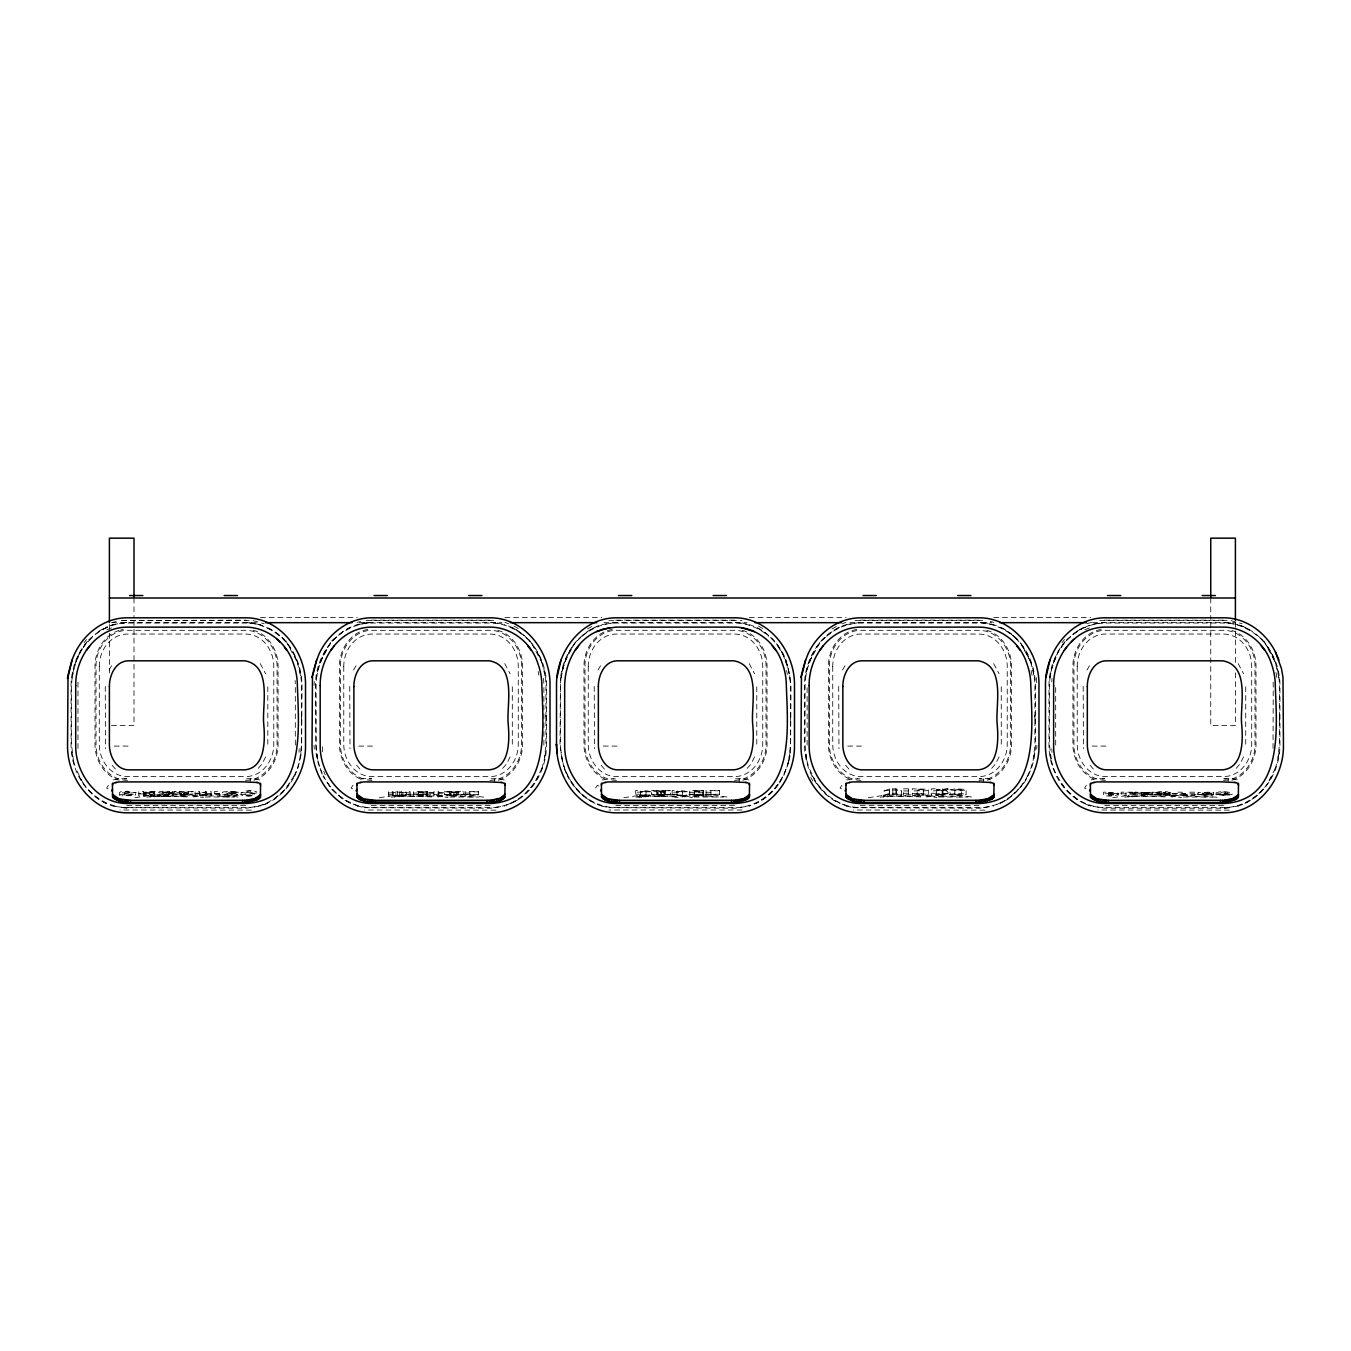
<?xml version="1.0" encoding="UTF-8"?>
<svg xmlns="http://www.w3.org/2000/svg" width="1351" height="1351" viewBox="0 0 1351 1351"><rect width="100%" height="100%" fill="white"/><g stroke="black" fill="none" stroke-linecap="round" stroke-linejoin="round"><path stroke-width="0.75" stroke-dasharray="5 3.75" d="M105.26 686.426L105.513 748.707M267.819 744.215L267.819 686.426M295.312 745.009L295.312 685.632A62.754 62.754 0 0 0 295.092 680.532M349.74 686.426L349.993 748.707M512.299 744.215L512.299 686.426M543.879 745.127L543.879 685.514M594.22 686.426L594.474 748.707M756.78 744.215L756.78 686.426M807.121 745.161L807.121 685.514M838.701 686.426L838.954 748.707M1001.26 744.215L1001.26 686.426M1055.688 745.043L1055.688 685.632M1083.181 686.426L1083.434 748.707M1245.74 744.215L1245.74 686.426M301.037 752.541L299.601 760.883L301.459 745.212L301.459 685.43C301.374 661.804 288.675 637.689 266.941 627.252M545.517 752.541L544.081 760.883L545.939 745.212L545.939 685.43C545.838 661.821 533.155 637.672 511.421 627.252M789.997 752.541C787.667 773.599 775.356 794.067 755.918 803.389M1034.478 752.541L1033.042 760.883L1034.9 745.212L1034.9 685.43C1034.798 661.821 1022.133 637.672 1000.399 627.252M1278.958 752.541L1277.522 760.883L1279.38 745.212L1279.38 685.43C1279.194 666.786 1271.561 648.075 1257.528 635.595M72.042 677.999L75.825 661.889L82.124 649.155C75.234 659.913 71.839 672.697 71.62 685.43L71.62 745.262L73.478 760.883L72.042 752.591M77.97 682.221L77.97 748.454M298.993 752.304L299.196 748.724M314.057 685.345L314.293 681.512M350.601 627.252C328.901 637.723 316.185 661.787 316.1 685.43L316.1 745.262L317.958 760.883L316.522 752.591M560.429 678.033L560.006 745.195L563.603 766.642M595.082 627.252C573.398 637.74 560.648 661.787 560.581 685.43L560.581 745.212C560.665 768.854 573.364 792.953 595.082 803.389M790.571 752.608L790.994 685.447L787.397 664M839.579 627.252C817.879 637.74 805.128 661.787 805.061 685.43L805.061 745.262L806.919 760.883L805.483 752.727M1036.707 749.146L1036.943 745.296M1084.059 627.252C1062.359 637.74 1049.609 661.787 1049.541 685.43L1049.541 745.262L1051.399 760.883L1049.963 752.727M1051.804 681.934L1052.007 678.337M1273.03 748.42L1273.233 685.632A62.754 62.754 0 0 0 1272.845 678.844M316.522 677.999L317.958 669.792M561.003 677.999L564.786 661.889L572.959 646.268M805.483 677.999L806.919 669.792M1049.963 677.999L1051.399 669.792M788.562 760.883L790.419 745.212L790.419 685.43C790.318 661.821 777.652 637.672 755.918 627.252M113.264 779.932L118.753 778.581L127.197 778.784M368.891 778.902L371.677 778.784L363.233 778.581L357.745 779.932M602.225 779.932L613.422 778.581M846.705 779.932L857.902 778.581M1091.186 779.932L1096.674 778.581L1105.118 778.784M560.783 675.99C563.739 653.124 579.427 631.305 602.022 624.567M789.153 760.748L790.217 754.652M297.254 768.803L299.635 760.613M541.734 768.803L544.115 760.613M788.596 760.613C783.225 785.387 761.542 807.442 735.265 807.611L615.735 807.611C586.503 807.408 563.705 780.574 561.003 752.727M788.579 762.707L783.597 776.065L779.527 783.006M1030.695 768.803L1033.076 760.613M1275.175 768.803L1277.556 760.613M317.924 670.028L323.548 654.391L328.479 646.268M562.404 670.028C566.035 658.258 570.629 645.119 580.626 637.452M806.885 670.028L812.508 654.391M1051.365 670.028L1056.989 654.391M954.785 789.879L961.372 789.508L961.372 794.675L958.129 795.097L954.904 794.675L954.785 789.879L961.49 789.879M954.785 794.304L961.49 794.304M124.444 792.429C128.446 788.173 135.218 796.111 127.771 795.688C119.091 794 127.534 792.716 131.115 792.429M124.444 794.928L131.115 794.928M251.708 795.519C237.641 798.137 252.181 784.407 252.181 795.283M245.629 794.928L252.299 794.928M252.299 792.429L245.629 792.429M162.204 792.48L172.928 792.851L172.928 795.351L164.011 795.655L162.204 794.979L162.34 792.142L168.554 792.007L168.554 794.709L165.346 794.709M162.204 794.979L168.554 794.506M923.442 789.896L923.442 794.32L922.209 794.945L917.194 795.047L917.194 789.136L923.29 789.541L917.194 790.622M75.757 662.277C82.546 640.205 103.52 623.503 126.774 623.031L246.304 623.031C260.777 622.997 273.881 630.427 284.453 639.766M320.238 662.277L330.607 642.671M809.215 662.277L820.631 640.864L825.106 637.452M1053.696 662.277C1060.467 640.205 1081.459 623.503 1104.696 623.031L1224.226 623.031C1238.698 622.997 1251.803 630.427 1262.374 639.766M265.64 756.898L262.128 763.872L257.602 769.04M294.011 776.301L297.304 768.415M294.636 776.065L297.862 768.601L301.611 752.608L302.033 685.447C301.83 664.219 291.782 642.468 273.51 630.951M510.121 756.898L506.608 763.872L502.082 769.04M541.785 768.415L534.422 783.242L524.087 795.047M754.601 756.898L751.088 763.872L746.579 769.04M999.081 756.898L995.569 763.872L991.06 769.04M1027.452 776.301L1030.762 768.415M1243.562 756.898L1240.049 763.872L1235.54 769.04M1275.243 768.415L1267.863 783.242M1220.949 792.953C1224.53 789.761 1231.605 795.418 1224.31 795.165C1216.998 794.185 1224.074 793.155 1227.654 792.953M1220.949 794.591L1227.654 794.591M230.852 793.51L238.3 792.767L233.436 792.767C235.158 796.735 229.113 796.313 227.525 794.912C225.229 790.284 235.783 790.149 233.639 794.692C252.181 794.523 201.434 792.311 233.014 791.399C249.395 792.936 222.223 802.055 222.662 792.429M227.525 794.912L233.639 794.692M949.905 789.879L955.664 788.798L966.117 789.44L966.117 794.76L958.129 795.418L950.158 794.76L949.905 789.879L958.129 790.977L966.37 789.879M949.905 794.304L958.129 793.223L966.37 794.304M172.928 795.351C159.232 800.501 148.914 788.883 169.635 791.602M157.358 794.962L169.635 794.101L169.635 791.416L173.198 791.416L173.198 795.013L165.346 795.013L165.346 792.21L168.554 792.21M294.113 775.812L285.112 789.541L273.51 799.691M293.623 777.804C286.615 791.129 274.422 801.582 260.017 806.074M538.593 775.812C529.676 793.763 511.235 807.459 490.785 807.611L371.255 807.611C353.59 807.442 337.159 797.174 327.466 782.685M1027.554 775.812C1021.829 787.667 1012.254 797.614 1000.399 803.389M1024.007 783.006C1031.353 771.826 1035.322 758.57 1035.474 745.195L1035.474 685.447C1035.254 670.147 1030.205 654.745 1020.377 642.907M1272.034 775.812C1266.056 787.515 1256.869 797.715 1244.879 803.389M119.834 795.367L119.58 792.429L120.948 791.669L135.961 792.429L135.303 795.553L121.995 795.823M119.58 794.928L127.771 793.881L135.961 794.928M222.662 794.928L230.852 793.881M251.404 795.975C230.312 796.989 245.713 787.093 256.893 792.007M240.765 794.928L248.956 793.881M109.026 670.062L112.825 663.611M135.961 792.429L127.771 793.51L119.58 792.429M353.506 670.062L357.323 663.611M597.986 670.062L601.803 663.611M842.467 670.062L846.283 663.611M1086.947 670.062L1090.764 663.611M1217.116 797.191C1195.382 796.414 1201.596 790.335 1213.772 792.767L1212.455 795.199L1197.847 794.591L1197.847 792.953L1199.215 792.378L1213.772 792.767M1202.728 794.557L1213.772 794.405L1197.847 792.953M108.418 785.286L106.611 788.038L109.921 789.913M352.898 785.286L351.091 788.038L354.401 789.913M595.571 788.038L597.378 785.286L600.047 786.789M841.859 785.286L840.052 788.038L843.362 789.913M1086.339 785.286L1084.532 788.038L1087.842 789.913M928.323 789.913L928.323 794.337L925.807 795.215L912.313 795.367L912.313 788.815L927.394 789.237L928.019 790.335L925.807 790.774L912.313 790.943M172.928 792.851L163.319 793.493L157.358 792.463M87.342 641.337C76.872 653.496 71.215 669.437 71.046 685.447L71.046 745.195C70.995 771.387 87.207 798.373 113.062 806.074M290.093 782.685C280.4 797.174 263.969 807.442 246.304 807.611L126.774 807.611C111.812 807.442 97.576 800.045 87.781 788.933M778.328 784.593C771.218 794.692 760.816 802.46 748.978 806.074M1065.263 641.337C1054.793 653.496 1049.136 669.437 1048.967 685.447L1048.967 745.195C1048.916 771.421 1065.128 798.306 1090.983 806.074M1023.534 782.685C1013.841 797.174 997.41 807.442 979.745 807.611L860.215 807.611C839.765 807.459 821.324 793.763 812.407 775.812M1021.592 786.164L1007.491 799.539L993.458 806.074M84.015 642.738L86.532 639.496M1061.954 642.738L1064.453 639.496M83.998 646.268L83.137 647.433L93.472 635.595M816.578 647.433L817.439 646.268M1061.059 647.433L1061.92 646.268M1197.847 794.591L1213.586 793.206L1202.728 792.936M1216.069 792.953C1222.351 789.389 1244.339 794.489 1224.31 795.384C1203.775 793.476 1223.905 793.932 1232.534 792.953M1216.069 794.591L1232.534 794.591M233.436 792.767L227.525 792.412M88.727 639.952L99.552 630.951L113.062 624.601L105.699 627.354M332.447 641.151L337.953 635.629M1066.648 639.952L1077.49 630.951M1263.219 788.933C1253.424 800.045 1239.188 807.442 1224.226 807.611L1104.696 807.611C1087.031 807.442 1070.6 797.174 1060.907 782.685M1213.586 794.844L1184.861 794.743M1154.767 792.665C1169.797 791.416 1170.574 794.81 1154.767 794.287C1155.595 790.352 1170.608 790.419 1170.675 794.388C1156.101 796.55 1157.587 791.872 1170.878 792.615M1154.767 794.219L1170.101 793.341L1170.101 794.979L1155.088 794.928L1155.46 793.138L1165.795 792.564M331.671 640.864C342.698 631.187 356.124 622.946 371.255 623.031L490.785 623.031C503.146 623.183 515.069 628.249 524.357 636.27M582.163 636.27C591.451 628.249 603.373 623.183 615.735 623.031L735.265 623.031C747.627 623.183 759.549 628.249 768.837 636.27M826.643 636.27C835.931 628.249 847.854 623.183 860.215 623.031L979.745 623.031C994.876 622.946 1008.302 631.187 1019.33 640.864M1170.101 793.307L1159.985 793.358M1170.101 794.928L1159.985 794.979M640.577 791.45L646.014 791.72L640.577 791.99M646.014 791.72L646.014 795.503L640.577 795.773L640.577 790.453L635.696 790.453L635.696 796.043C648.598 801.447 659.288 788.511 640.577 791.179M677.037 791.45L682.475 791.72L677.037 791.99M682.475 791.72L682.475 795.503L677.037 795.773L677.037 790.453L672.156 790.453L672.156 796.043C685.075 801.447 695.748 788.511 677.037 791.179M936.412 790.014L942.12 790.335L936.412 790.622M942.12 790.335L942.12 794.76L936.412 795.047L936.412 788.815L931.531 788.815L931.531 795.367C934.402 798.897 958.467 793.476 942.964 789.862L942.964 794.304L947 794.827M143.679 792.564L149.353 792.868L143.679 793.155M149.353 792.868L149.134 795.503L143.679 795.655L143.679 791.416L138.832 791.416L138.832 795.959L154.2 795.435L150.197 794.928L150.197 792.429C156.344 789.592 156.311 795.891 150.197 794.912M650.895 791.72L635.696 792.26M687.355 791.72L672.156 792.26M947 790.386L931.531 790.943M99.028 631.103L106.121 627.252M587.499 628.975L592.616 626.07M511.421 803.389C533.459 793.172 546.446 768.989 546.513 745.195L546.513 685.447C546.564 659.254 530.352 632.268 504.497 624.567M518.514 799.539L504.497 806.074M831.98 628.975L838.785 625.108M1076.967 631.103L1090.983 624.567L1104.662 622.456L1090.679 624.618M150.197 792.429L154.2 792.936L138.832 793.459M1108.428 792.801C1127.798 791.922 1114.507 798.12 1103.547 795.367L1103.547 792.176L1108.428 792.176L1108.428 795.131C1115.099 796.6 1115.099 791.72 1108.428 793.493M1118.746 793.273L1103.547 793.797M884.111 790.943C890.461 789.71 895.156 789.676 901.505 790.943L901.505 795.367C895.156 794.101 890.461 794.135 884.111 795.367L884.111 790.943L889.667 788.815L895.949 788.815L901.505 790.943M1155.088 794.928L1165.795 794.202M181.659 792.193L183.989 793.105L186.387 792.193L186.387 794.675L184.057 795.604L181.659 794.675L181.659 792.193L186.387 792.193M187.232 791.838L193.396 791.416L193.396 793.915L187.029 795.959L181.034 795.959L174.651 793.915L174.651 791.416L179.717 791.416L187.232 791.838L187.232 794.337L174.651 793.915M187.232 794.337L193.396 793.915M106.83 629.735L111.846 627.793M119.124 630.41C104.044 635.088 94.857 651.013 95.009 666.296L95.009 744.35C94.857 759.634 104.044 775.558 119.124 780.219M253.954 780.219C269.035 775.558 278.222 759.634 278.07 744.35L278.07 666.296C278.289 650.118 267.734 632.977 251.168 629.786M267.38 803.305L260.321 806.023L246.338 808.202L120.087 807.695M842.382 623.757L845.979 622.355M846.503 624.567C820.648 632.268 804.436 659.254 804.487 685.447L804.487 745.195C804.554 768.989 817.541 793.172 839.579 803.389M498.435 780.219C513.515 775.558 522.702 759.634 522.55 744.35L522.55 666.296C522.769 650.118 512.215 632.977 495.648 629.786M1086.863 623.757L1094.175 621.511M1084.752 629.735L1089.784 627.793M742.915 780.219C757.995 775.558 767.182 759.634 767.03 744.35L767.03 666.296C767.267 650.118 756.695 632.977 740.128 629.786M987.395 780.219C1002.476 775.558 1011.663 759.634 1011.511 744.35L1011.511 666.296C1011.747 650.118 1001.175 632.977 984.609 629.786M1231.876 780.219C1246.956 775.558 1256.143 759.634 1255.991 744.35L1255.991 666.296C1256.143 651.013 1246.956 635.088 1231.876 630.41M1237.938 806.074C1263.793 798.373 1280.005 771.387 1279.954 745.195L1279.954 685.447C1280.056 659.187 1263.759 632.437 1237.938 624.601L1245.301 627.354M884.111 795.367L889.667 793.257L895.949 793.257L901.505 795.367M658.663 791.129L663.409 791.129L663.409 794.912L661.061 795.722L658.663 794.912L658.663 791.129L663.409 791.129M664.253 790.842L670.468 790.453L670.468 794.236L664.05 796.043L658.021 796.043L651.604 794.236L651.604 790.453L664.253 790.842L664.253 794.624L651.604 794.236M664.253 794.624L670.468 794.236M174.651 791.416L181.034 793.459L187.029 793.459L193.396 791.416M1146.965 792.767L1142.203 792.767L1142.203 794.388L1144.55 795.097L1146.965 794.388L1146.965 792.767L1142.203 792.767M1147.81 792.497L1154.007 792.176L1154.007 793.797L1141.561 795.367L1135.161 793.797L1135.161 792.176L1147.81 792.497L1147.81 794.135L1135.161 793.797M1147.81 794.135L1154.007 793.797M388.615 793.054L399.322 792.058L410.113 793.054M393.09 795.756L393.09 791.635L388.615 791.635L388.615 796.043L399.322 795.03L410.113 796.043L410.113 791.635L405.638 791.635C411.43 797.394 388.716 796.718 393.158 792.767L397.464 791.635L405.638 792.767M651.604 790.453L658.021 792.26L664.05 792.26L670.468 790.453M453.902 792.817L453.97 795.79L456.3 795.148L456.3 792.176L451.555 792.176L451.42 796.06M473.88 796.989L450.913 796.043L444.496 794.624L444.496 791.635L463.359 791.635L463.359 794.624L456.942 796.043L456.942 793.054L463.359 791.635M463.359 794.624L457.145 794.912L457.145 791.939M1135.161 792.176L1141.561 793.729L1154.007 792.176M211.077 795.959L211.077 791.416L199.543 792.851M195.101 793.459L206.619 792.058L206.619 795.959L219.554 795.959L219.554 791.416L214.691 791.416L214.691 795.959M205.538 791.416L205.538 793.915L199.543 795.351L199.543 791.416L195.101 791.416L195.101 795.959L206.619 794.557M112.538 622.355L116.254 621.511M112.758 624.618L126.741 622.456M120.526 630.106L123.313 629.465M357.019 622.355L360.734 621.511M357.238 624.618L371.272 622.456C338.915 622.76 314.969 654.627 315.526 685.447L315.948 752.608L317.367 760.748L322.112 774.207M367.793 629.465C350.551 632.082 339.202 649.611 339.489 666.296L339.489 744.35C339.337 759.634 348.524 775.558 363.605 780.219M601.719 624.618L615.752 622.456M612.273 629.465C595.031 632.082 583.683 649.611 583.97 666.296L583.97 744.35C583.818 759.634 593.005 775.558 608.085 780.219M846.199 624.618L860.232 622.456M856.754 629.465C839.528 632.082 828.163 649.611 828.45 666.296L828.45 744.35C828.298 759.634 837.485 775.558 852.565 780.219M1101.234 629.465C1084.009 632.082 1072.643 649.611 1072.93 666.296L1072.93 744.35C1072.778 759.634 1081.965 775.558 1097.046 780.219M364.567 807.695L490.818 808.202L504.801 806.023M609.048 807.695L735.299 808.202L749.281 806.023M853.528 807.695L979.779 808.202L993.762 806.023M1238.242 806.023L1224.259 808.202L1104.662 808.202L1090.679 806.023L1083.62 803.305M256.487 793.054L248.956 793.51M942.964 794.287L947.946 793.273L947.946 788.815L936.412 789.71M947.946 793.257L936.412 794.152M155.145 791.416L143.679 792.277M155.145 793.915L143.679 794.776M134.88 797.698L150.991 795.266A15.84 1.317 0 0 0 152.714 796.398L158.185 797.107M146.955 797.191L150.991 796.583L150.991 795.266M379.361 797.698L395.471 795.266A15.84 1.317 0 0 0 397.194 796.398L402.666 797.107M391.435 797.191L395.471 796.583L395.471 795.266M623.841 797.698L639.952 795.266A15.84 1.317 0 0 0 641.674 796.398L647.146 797.107M635.916 797.191L639.952 796.583L639.952 795.266M868.321 797.698L884.432 795.266A15.84 1.317 0 0 0 886.155 796.398L891.626 797.107M880.396 797.191L884.432 796.583L884.432 795.266M1112.802 797.698L1128.912 795.266A15.84 1.317 0 0 0 1130.635 796.398L1136.107 797.107M1124.876 797.191L1128.912 796.583L1128.912 795.266M206.939 795.418L191.808 797.107L191.808 795.79L211.077 793.915M451.42 795.418L436.289 797.107L436.289 795.79L451.42 794.101M694.634 791.247L702.773 791.247L702.773 795.317L680.769 797.107L680.769 795.79L694.296 794.101L695.9 794.101L695.9 796.06M938.776 794.101L938.776 795.418L925.249 797.107L925.249 795.79L938.776 794.101L940.38 794.101L940.38 796.06L962.841 796.989M1183.256 794.101L1183.256 795.418L1169.73 797.107L1169.73 795.79L1183.256 794.101L1184.861 794.101L1184.861 796.06L1207.321 796.989M124.41 778.902L126.437 778.784M613.371 778.902L615.397 778.784M857.851 778.902L859.878 778.784M1102.332 778.902L1104.358 778.784M947.946 788.832L942.964 789.862M121.658 620.497L251.404 620.497M121.658 620.548L246.355 620.16M126.791 622.456L120.087 622.946M366.138 620.548L495.901 620.497M608.946 620.666L742.054 620.633M855.099 620.548L984.862 620.497M1099.596 620.548L1229.342 620.497M245.494 780.338C264.053 780.388 277.546 761.863 277.056 744.3L277.056 666.33C277.546 648.784 264.053 630.258 245.494 630.309L127.585 630.309C109.026 630.258 95.533 648.784 96.022 666.33L96.022 744.3C95.533 761.863 109.026 780.388 127.585 780.338M489.974 780.338C508.533 780.388 522.026 761.863 521.537 744.3L521.537 666.33C522.026 648.784 508.533 630.258 489.974 630.309L372.065 630.309C353.506 630.258 340.013 648.784 340.503 666.33L340.503 744.3C340.013 761.863 353.506 780.388 372.065 780.338M251.404 810.144L119.986 810.009M734.454 780.338C753.014 780.388 766.507 761.863 766.017 744.3L766.017 666.33C766.507 648.784 753.014 630.258 734.454 630.309L616.546 630.309C597.986 630.258 584.493 648.784 584.983 666.33L584.983 744.3C584.493 761.863 597.986 780.388 616.546 780.338M495.901 810.144L364.466 810.009M978.935 780.338C997.494 780.388 1010.987 761.863 1010.497 744.3L1010.497 666.33C1010.987 648.784 997.494 630.258 978.935 630.309L861.026 630.309C842.467 630.258 828.974 648.784 829.463 666.33L829.463 744.3C828.974 761.863 842.467 780.388 861.026 780.338M742.054 810.009L608.946 810.009M1223.736 778.784L1232.18 778.615L1237.668 779.966M1223.415 780.338C1241.974 780.388 1255.467 761.863 1254.978 744.3L1254.978 666.33C1255.467 648.784 1241.974 630.258 1223.415 630.309L1105.506 630.309C1086.947 630.258 1073.454 648.784 1073.944 666.33L1073.944 744.3C1073.454 761.863 1086.947 780.388 1105.506 780.338M984.862 810.144L853.427 810.009M1224.209 808.202L1230.913 807.695M1229.342 810.144L1097.907 810.009M246.574 778.784L254.258 778.615L259.747 779.966M491.055 778.784L498.739 778.615L504.227 779.966M735.535 778.784L743.219 778.615L748.707 779.966M982.109 778.902L979.255 778.784L987.699 778.615L993.188 779.966M260.422 617.508L357.356 617.508M504.852 617.508L601.786 617.508M749.281 617.508L846.216 617.508M993.711 617.508L1090.645 617.508M371.204 620.16L490.835 620.16M615.684 620.16L735.316 620.16M860.165 620.16L979.796 620.16M1104.645 620.16L1224.276 620.16M111.441 622.659L259.189 622.659M359.467 622.659L501.829 622.659M603.897 622.659L747.171 622.659M849.965 622.659L991.6 622.659M1092.587 622.659L1235.405 622.659M111.441 725.504L134.002 725.504L134.002 616.056M114.278 746.09L130.456 746.09M358.758 746.09L374.936 746.09M603.238 746.09L619.417 746.09M847.719 746.09L863.897 746.09M1092.199 746.09L1108.377 746.09M703.635 790.757L694.634 790.757L694.634 795.739L703.297 795.739M719.593 790.757L710.947 790.757L710.947 796.043L689.753 796.043L689.753 790.453L703.635 790.453L703.635 794.54L694.634 794.54M903.549 790.943L908.429 790.943M694.634 791.534L702.773 791.534M427.473 791.872L418.489 791.872L418.489 795.807M478.592 791.872L469.928 791.872L469.928 796.043L465.048 796.043L465.048 791.635L478.592 791.635L478.592 794.861L469.928 794.861M694.634 791.956L703.297 791.956L703.297 796.043M233.639 792.193L238.502 792.193M418.489 792.26L426.629 792.26L426.629 795.469M451.555 792.176L456.3 792.176M689.753 792.26L703.297 792.26M706.066 792.26L710.947 792.26M165.346 792.513L173.198 792.513M418.489 792.497L426.629 792.497M1134.671 792.429L1126.025 792.429L1126.025 795.367L1121.144 795.367L1121.144 792.176L1134.671 792.176L1134.671 794.067L1126.025 794.067M418.489 792.817L427.136 792.817L427.136 796.043M433.924 792.817L428.622 792.817L428.622 796.043L444.091 795.807M438.805 792.817L444.091 792.817L444.091 796.043M183.989 793.105L184.057 795.604M413.609 793.054L427.136 793.054M428.622 793.054L444.091 793.054M444.496 791.635L456.942 793.054M465.048 793.054L469.928 793.054M903.549 793.257L908.429 793.257M912.313 793.257L928.323 794.337M931.531 793.257L936.412 793.257M1108.428 793.02L1113.866 793.257M206.619 793.459L211.077 793.459M214.691 793.459L219.554 793.459M1177.312 793.476L1172.026 793.476L1172.026 795.367L1187.495 795.367L1187.495 793.476L1182.209 793.476M917.194 793.561L919.355 793.561M1121.144 793.797L1134.671 793.797M1172.026 793.729L1187.495 793.729M1189.843 793.797L1194.723 793.729M138.832 793.915L143.679 793.915M169.635 793.915L173.198 793.915M195.101 793.915L199.543 793.915M214.691 793.915L219.554 793.915M635.696 794.236L640.577 794.236M672.156 794.236L677.037 794.236M689.753 794.236L703.635 794.236M706.066 794.236L719.593 794.236M388.615 794.624L393.09 794.624M405.638 794.624L410.113 794.624M413.609 794.624L427.473 794.624M433.924 794.624L438.805 794.624M444.496 794.624L467.851 794.861L483.675 797.191M465.048 794.624L478.592 794.624M710.947 794.54L719.593 794.54L719.593 790.453L706.066 790.453L706.066 796.043M936.412 794.439L942.12 794.76M1108.428 794.658L1118.746 794.895M1142.203 794.388L1146.965 794.388M181.659 794.675L186.387 794.675M206.939 794.743L223.878 794.895L239.195 797.191M418.489 794.861L427.473 794.861L427.473 791.635L413.609 791.635L413.609 796.043L427.136 795.807M658.663 794.912L663.409 794.912M695.9 794.743L712.838 794.895L728.155 797.191M940.38 794.743L957.319 794.895L972.636 797.191M143.679 795.063L149.353 795.367M456.3 795.148L451.555 795.148L453.902 795.79M640.577 794.962L650.895 795.503M677.037 794.962L687.355 795.503M694.634 795.013L702.773 795.013M1172.026 795.097L1177.312 795.097L1177.312 792.176L1182.209 792.176L1182.209 795.097L1187.495 795.097M233.436 795.266L238.3 795.266M418.489 795.469L426.629 795.232M640.577 795.232L646.014 795.503M677.037 795.232L682.475 795.503M205.335 797.006L228.741 797.006A15.84 1.317 0 0 1 234.55 797.09M449.815 797.006L473.222 797.006A15.84 1.317 0 0 1 479.031 797.09M694.296 797.006L717.702 797.006A15.84 1.317 0 0 1 723.511 797.09M938.776 797.006L962.199 797.006A15.84 1.317 0 0 1 967.992 797.09M1183.256 797.006L1206.679 797.006A15.84 1.317 0 0 1 1212.472 797.09M126.842 805.551L246.237 805.551M371.322 805.551L490.717 805.551M615.803 805.551L735.197 805.551M860.283 805.551L979.678 805.551M1104.763 805.551L1224.158 805.551M919.659 794.726L889.059 794.996A17.698 1.469 0 0 0 888.502 796.06L920.723 796.887L919.659 794.726L919.659 796.06L889.059 796.313A17.698 1.469 0 0 0 887.759 797.107M1164.14 794.726L1133.54 794.996A17.698 1.469 0 0 0 1132.982 796.06L1165.204 796.887L1164.14 794.726L1164.14 796.06L1133.54 796.313A17.698 1.469 0 0 0 1132.239 797.107M430.699 794.726L400.099 794.996A17.698 1.469 0 0 0 399.541 796.06L431.763 796.887L430.699 794.726L430.699 796.06L400.099 796.313A17.698 1.469 0 0 0 398.798 797.107M675.179 794.726L644.579 794.996A17.698 1.469 0 0 0 644.022 796.06L676.243 796.887L675.179 794.726L675.179 796.06L644.579 796.313A17.698 1.469 0 0 0 643.279 797.107M186.218 794.726L155.618 794.996A17.698 1.469 0 0 0 155.061 796.06L187.265 796.887L186.218 794.726L186.218 796.06L155.618 796.313A17.698 1.469 0 0 0 154.318 797.107M708.127 796.06L718.36 796.989M219.166 796.06L229.4 796.989M1110.606 794.658L1113.866 794.895M920.521 793.577L923.442 794.32M1224.496 778.784L1226.59 778.902M1230.913 622.946L1224.209 622.456M735.248 622.456L741.952 622.946M490.768 622.456L497.472 622.946M254.731 794.05L240.765 792.429M1224.259 622.456L1238.242 624.618M126.791 808.202L112.758 806.023M1169.73 795.79L1181.416 797.512M925.249 795.79L936.935 797.512M680.769 795.79L692.455 797.512M436.289 795.79L447.975 797.512M191.808 795.79L203.494 797.512M1231.014 620.633L1242.059 623.757M990.266 621.511L993.981 622.355M993.762 624.618L979.728 622.456C994.826 622.727 1009.298 630.039 1019.178 641.337M741.8 622.929L749.281 624.618M497.32 622.929L504.801 624.618M253.093 620.633L264.137 623.757M260.321 624.618L246.338 622.456L260.017 624.601L274.033 631.103M846.199 806.023L853.68 807.712M601.719 806.023L609.2 807.712M357.238 806.023L364.719 807.712M748.978 624.567C766.811 629.87 780.557 644.799 786.822 662.041M505.021 622.355L508.618 623.757M846.503 806.074L832.486 799.539M602.022 806.074C586.858 801.548 574.513 790.031 567.403 776.065M357.542 806.074L343.509 799.539M1244.879 627.252L1251.972 631.103M758.384 626.07L763.501 628.975M513.904 626.07L519.02 628.975M350.601 803.389C338.746 797.614 329.171 787.667 323.446 775.812M106.121 803.389C94.131 797.715 84.944 787.515 78.966 775.812M1077.49 799.691L1065.888 789.541L1056.887 775.812M770.374 637.452C782.077 647.045 787.751 663.814 789.997 677.999M525.894 637.452L530.369 640.864L541.785 662.277M341.972 798.373L331.822 789.305L322.923 776.065M1170.878 794.253L1155.088 793.307M1013.047 635.629L1017.32 639.918M1093.398 769.04L1088.872 763.872M848.918 769.04L844.392 763.872M826.913 795.047L816.578 783.242L809.215 768.415M604.421 769.04L599.912 763.872M359.94 769.04L355.431 763.872M115.46 769.04L110.951 763.872M1267.002 646.268L1267.863 647.433M1022.521 646.268L1030.695 661.838L1034.478 677.999M778.041 646.268L782.972 654.34L788.596 670.028M533.561 646.268L534.422 647.433M289.08 646.268L289.941 647.433M1268.876 649.155L1275.175 661.838L1278.958 677.999M1263.81 640.864L1275.243 662.277M1238.175 663.611L1243.562 673.777M1020.393 642.671L1030.762 662.277M993.677 663.611L999.081 673.777M749.197 663.611L754.601 673.777M504.717 663.611L510.121 673.777M285.888 640.864L297.304 662.277M260.236 663.611L265.64 673.777M810.752 777.467L812.846 781.064M83.137 783.242L75.757 768.415M538.492 654.391L541.734 661.838L545.517 677.999M294.011 654.391L297.254 661.838L301.037 677.999M1053.696 768.415L1056.989 776.301M564.178 768.601L566.593 774.207M323.733 771.286L325.287 774.883M320.238 768.415L323.548 776.301M1051.365 760.613L1053.746 768.803M806.885 760.613L809.266 768.803M317.924 760.613L320.305 768.803M73.444 760.613L75.825 768.803M1051.804 748.758L1052.007 752.355M1036.487 677.695L1036.943 685.345M322.349 746.748L322.636 751.882M314.057 745.33L314.293 749.163M1279.38 715.338L1279.38 723.545M1235.405 622.372L1235.405 662.547M1235.405 672.882L1235.405 725.504L1210.749 725.504L1210.749 616.056M1228.16 778.851L1228.16 782.043M1210.749 598.003L1210.749 615.566M1208.892 792.767L1208.892 794.405M1208.689 793.206L1208.689 794.844M1207.186 793.51L1207.186 795.148M1207.051 792.395L1207.051 794.016M1165.406 793.307L1165.406 794.928M1159.648 792.615L1159.648 794.287M1148.924 792.176L1148.924 793.797M1147.607 793.729L1147.607 795.367M1141.561 793.729L1141.561 795.367M1141.359 792.497L1141.359 794.135M1140.244 792.176L1140.244 793.797M1132.07 795.621L1132.07 796.938M1128.085 795.655L1128.085 796.972M1034.9 715.338L1034.9 723.545M983.68 778.851L983.68 782.043M942.66 788.815L942.66 793.257M896.456 790.943L896.456 795.367M895.949 788.815L895.949 793.257M892.758 789.372L892.859 793.797M889.667 788.815L889.667 793.257M889.33 790.943L889.33 795.367M887.59 795.621L887.59 796.938M883.605 795.655L883.605 796.972M790.419 715.338L790.419 723.545M739.2 778.851L739.2 782.043M694.296 794.101L694.296 795.418M665.367 790.453L665.367 794.236M664.05 792.26L664.05 796.043M661.061 791.956L661.061 795.722M660.994 791.956L660.994 795.722M658.021 792.26L658.021 796.043M657.802 790.842L657.802 794.624M656.687 790.453L656.687 794.236M643.11 795.621L643.11 796.938M639.124 795.655L639.124 796.972M545.939 715.338L545.939 723.545M494.719 778.851L494.719 782.043M458.276 791.635L458.276 794.624M450.913 793.054L450.913 796.043M450.71 791.939L450.71 794.912M449.815 794.101L449.815 795.418M449.596 791.635L449.596 794.624M438.805 795.807L438.805 791.635L433.924 791.635L433.924 795.807M402.885 793.054L402.885 796.043M401.264 791.635L401.264 794.624M399.389 792.058L399.322 795.03M398.629 795.621L398.629 796.938M397.464 791.635L397.464 794.624M395.86 793.054L395.86 796.043M394.644 795.655L394.644 796.972M301.459 715.338L301.459 723.545M250.239 778.851L250.239 782.043M231.933 793.172L231.933 795.671M231.815 791.703L231.815 794.185M206.939 794.101L206.939 796.06M205.335 794.101L205.335 795.418M200.691 793.459L200.691 795.959M188.346 791.416L188.346 793.915M187.029 793.459L187.029 795.959M181.034 793.459L181.034 795.959M180.831 791.838L180.831 794.337M179.717 791.416L179.717 793.915M169.567 791.602L169.567 794.101M168.284 792.851L168.284 795.351M166.781 793.172L166.781 795.655M154.2 792.936L154.149 796.938M150.164 795.655L150.164 796.972M149.893 791.416L149.893 793.915M134.002 598.003L134.002 615.566M109.397 624.466L109.397 673.034M150.181 797.073A15.84 1.317 0 0 1 150.991 796.583M1275.969 672.46A66.571 66.571 0 0 1 1276.915 678.371M1128.102 797.073A15.84 1.317 0 0 1 1128.912 796.583M883.622 797.073A15.84 1.317 0 0 1 884.432 796.583M1031.066 670.501A66.571 66.571 0 0 1 1032.181 676.395M639.141 797.073A15.84 1.317 0 0 1 639.952 796.583M786.586 670.501A66.571 66.571 0 0 1 787.38 674.419M538.12 671.447A62.754 62.754 0 0 1 538.863 675.128M543.474 678.371A66.571 66.571 0 0 1 543.879 685.514M394.661 797.073A15.84 1.317 0 0 1 395.471 796.583M99.298 666.465L99.298 744.181C99.214 756.29 105.564 768.787 116.743 774.14A25.483 25.483 0 0 0 127.686 776.605L245.375 776.605A25.483 25.483 0 0 0 256.335 774.14C267.515 768.787 273.865 756.29 273.78 744.181L273.78 666.465C273.865 654.357 267.515 641.86 256.335 636.507A25.483 25.483 0 0 0 245.375 634.041L127.686 634.041A25.483 25.483 0 0 0 116.743 636.507C105.564 641.843 99.214 654.357 99.298 666.465M343.779 666.465L343.779 744.181C343.694 756.29 350.044 768.787 361.224 774.14A25.483 25.483 0 0 0 372.167 776.605L489.873 776.605A25.483 25.483 0 0 0 500.816 774.14C511.995 768.787 518.345 756.29 518.26 744.181L518.26 666.465C518.345 654.357 511.995 641.86 500.816 636.507A25.483 25.483 0 0 0 489.873 634.041L372.167 634.041A25.483 25.483 0 0 0 361.224 636.507C350.044 641.843 343.694 654.357 343.779 666.465M588.259 666.465L588.259 744.181C588.175 756.29 594.524 768.787 605.704 774.14A25.483 25.483 0 0 0 616.647 776.605L734.353 776.605A25.483 25.483 0 0 0 745.296 774.14C756.476 768.787 762.825 756.29 762.741 744.181L762.741 666.465C762.825 654.357 756.476 641.86 745.296 636.507A25.483 25.483 0 0 0 734.353 634.041L616.647 634.041A25.483 25.483 0 0 0 605.704 636.507C594.524 641.843 588.175 654.357 588.259 666.465M832.74 666.465L832.74 744.181C832.655 756.29 839.005 768.787 850.184 774.14A25.483 25.483 0 0 0 861.127 776.605L978.833 776.605A25.483 25.483 0 0 0 989.776 774.14C1000.956 768.787 1007.306 756.29 1007.221 744.181L1007.221 666.465C1007.306 654.357 1000.956 641.86 989.776 636.507A25.483 25.483 0 0 0 978.833 634.041L861.127 634.041A25.483 25.483 0 0 0 850.184 636.507C839.005 641.843 832.655 654.357 832.74 666.465M1077.22 666.465L1077.22 744.181C1077.135 756.29 1083.485 768.787 1094.665 774.14A25.483 25.483 0 0 0 1105.625 776.605L1223.314 776.605A25.483 25.483 0 0 0 1234.257 774.14C1245.436 768.787 1251.786 756.29 1251.702 744.181L1251.702 666.465C1251.786 654.357 1245.436 641.86 1234.257 636.507A25.483 25.483 0 0 0 1223.314 634.041L1105.625 634.041A25.483 25.483 0 0 0 1094.665 636.507C1083.485 641.843 1077.135 654.357 1077.22 666.465M908.429 788.815L903.549 788.815L903.549 795.367L908.429 795.367L908.429 788.815M1194.723 792.176L1189.843 792.176L1189.843 795.367L1194.723 795.367L1194.723 792.176M1144.618 793.459L1144.55 795.097L1144.618 793.459"/><path stroke-width="1.5" d="M556.511 745.397L556.511 685.312C556.004 652.533 580.998 618.218 615.617 617.812L735.383 617.812C769.986 618.218 794.979 652.516 794.489 685.278L794.489 745.364C795.03 778.092 769.901 812.441 735.383 812.829L615.617 812.829C596.72 812.643 579.207 801.548 568.872 786.079C562.404 776.268 558.436 764.97 556.967 753.334C556.392 743.303 556.122 738.71 556.967 753.25M68.006 677.391L67.55 745.397C67.06 778.125 92.121 812.441 126.656 812.829L246.422 812.829C280.94 812.441 306.069 778.092 305.529 745.364L305.529 685.312C306.12 652.567 280.991 618.201 246.422 617.812L126.656 617.812C101.629 618.015 80.081 637.064 72.076 660.014C64.156 693.975 68.023 672.832 72.059 660.099M312.486 677.391L312.03 745.397C311.541 778.125 336.602 812.441 371.137 812.829L490.903 812.829C525.421 812.441 550.549 778.092 550.009 745.364L550.009 685.312C550.617 652.55 525.505 618.251 490.903 617.812L371.137 617.812C349.233 618.015 329.576 632.775 320.035 651.976C313.719 664.456 307.589 697.859 316.539 660.099M801.447 677.391L800.991 745.397C800.501 778.125 825.562 812.441 860.097 812.829L979.863 812.829C1014.381 812.441 1039.51 778.092 1038.97 745.364L1038.97 685.312C1039.578 652.55 1014.466 618.251 979.863 617.812L860.097 617.812C838.194 618.015 818.537 632.775 808.996 651.976C802.68 664.456 796.55 697.859 805.5 660.099M1275.462 652.06C1265.971 632.808 1246.264 618.015 1224.344 617.812L1104.578 617.812C1069.975 618.218 1044.982 652.499 1045.471 685.278L1045.471 745.397C1044.982 778.125 1070.043 812.441 1104.578 812.829L1224.344 812.829C1258.862 812.441 1283.99 778.092 1283.45 745.364L1282.994 677.391L1281.457 668.576L1275.462 652.026L1278.941 660.082M556.967 677.307L561.02 660.099M1045.927 677.391L1049.98 660.099M112.437 785.049L113.264 783.208L118.753 781.925L242.555 781.824L257.399 782.499L259.747 783.242L260.591 785.134M356.917 785.049L357.745 783.208L363.233 781.925L487.035 781.824L501.88 782.499L504.227 783.242L505.071 785.134M601.398 785.049L602.225 783.208L607.714 781.925L731.516 781.824L746.36 782.499L748.707 783.242L749.552 785.134M845.878 785.049L846.705 783.208L852.194 781.925L975.996 781.824L990.84 782.499L993.188 783.242L994.032 785.134M1090.358 785.049L1091.186 783.208L1096.674 781.925L1220.477 781.824L1235.321 782.499L1237.668 783.242L1238.512 785.134M112.42 783.276L112.64 797.326L118.989 801.059L126.96 802.494L246.118 802.494L258.261 799.285L260.371 797.343L260.591 794.27M260.371 797.343L260.591 783.31M505.071 794.27L500.275 798.154L490.514 800.299L374.936 800.349L363.487 798.829L356.9 794.253M356.9 783.276L357.12 797.326L360.109 799.741L367.252 801.987L487.035 802.528C493.183 802.342 501.272 802.241 505.071 796.702M601.381 796.685C605.18 802.224 613.253 802.342 619.417 802.528L735.079 802.494L747.221 799.285L749.332 797.343L749.552 794.27M749.332 797.343L749.552 783.31M845.861 783.276L846.081 797.326L852.447 801.059L860.401 802.494L979.559 802.494L991.702 799.285L993.812 797.343L994.032 794.27M993.812 797.343L994.032 783.31M1090.341 783.276L1090.578 797.326L1096.928 801.059L1104.882 802.494L1224.04 802.494L1236.182 799.285L1238.293 797.343L1238.512 794.27M1238.293 797.343L1238.512 783.31M115.511 782.499L116.574 782.364M359.991 782.499L361.055 782.364M604.589 782.482L605.535 782.364M849.07 782.482L850.015 782.364M1093.55 782.482L1094.496 782.364M111.576 790.842L112.42 789.406M356.056 790.842L356.9 789.406M600.536 790.842L601.381 789.406M845.017 790.842L845.861 789.406M1089.497 790.842L1090.341 789.406M89.774 645.879L86.396 650.287M334.254 645.879L330.877 650.287M578.735 645.879L575.357 650.287M823.215 645.879L819.837 650.287M1066.598 647.281L1064.318 650.287M112.42 794.253L118.989 798.829L130.456 800.349L246.034 800.299L254.9 798.525L260.371 794.912M601.381 794.253L607.967 798.829L619.417 800.349L734.995 800.299L743.861 798.525L749.332 794.912M845.861 794.253L852.447 798.829L863.897 800.349L979.475 800.299L988.341 798.525L993.812 794.912M1090.341 794.253L1096.928 798.829L1108.377 800.349L1223.955 800.299L1232.821 798.525L1238.293 794.912M1071.343 641.911L1073.893 639.31M596.652 631.576C575.864 640.712 565.073 663.713 564.667 685.582L564.667 745.11C564.161 773.464 585.962 803.254 615.887 803.524L735.113 803.524C795.249 799.927 787.701 727.547 786.333 685.582A64.679 64.679 0 0 0 782.415 663.679C776.133 643.194 756.729 627.539 735.113 627.117L615.887 627.117L603.086 629.093L596.652 631.576L609.74 627.624M256.454 782.398L257.585 782.55M500.934 782.398L502.065 782.55M745.414 782.398L746.546 782.55M989.895 782.398L991.026 782.55M1234.375 782.398L1235.506 782.55M252.097 801.717L252.147 799.454M741.057 801.717L741.108 799.454M985.538 801.717L985.588 799.454M1230.018 801.717L1230.069 799.454M129.544 595.538L142.851 595.538M224.182 595.538L237.489 595.538M374.024 595.538L387.332 595.538M468.662 595.538L481.969 595.538M618.505 595.538L631.812 595.538M713.142 595.538L726.45 595.538M862.985 595.538L876.292 595.538M957.623 595.538L970.93 595.538M1107.465 595.538L1120.79 595.538M1202.103 595.538L1215.41 595.538M109.397 598.003L1235.405 598.003M265.522 622.659L352.037 622.659M510.273 622.659L596.77 622.659M755.023 622.659L841.521 622.659M999.757 622.659L1086.272 622.659M741.26 627.624L754.348 631.626M609.841 801.683L609.841 799.437M365.361 801.683L365.361 799.437M120.881 801.683L120.881 799.437M277.107 639.31L279.657 641.911M1261.226 645.879L1264.604 650.287M1016.746 645.879L1020.123 650.287M772.265 645.879L775.643 650.287M527.785 645.879L531.163 650.287M284.402 647.281L286.682 650.287M1237.668 795.655L1237.668 798.086M1236.655 796.516L1236.655 798.948M1235.405 620.261L1235.405 538.171L1210.749 538.171L1210.749 597.108M1235.321 797.428L1235.321 799.758M1233.716 798.154L1233.716 800.434M1231.943 798.829L1231.943 801.075M1228.16 799.809L1228.16 801.987M1226.303 800.045L1226.303 802.241M1224.496 800.248L1224.496 802.443M1222.773 800.332L1222.773 802.511M1220.477 800.349L1220.477 802.528M1108.377 800.349L1108.377 802.528M1106.097 800.332L1106.097 802.511M1104.358 800.248L1104.358 802.443M1102.568 800.045L1102.568 802.241M1100.693 799.792L1100.693 801.987M1098.802 799.437L1098.802 801.683M1096.928 798.829L1096.928 801.059M1095.137 798.137L1095.137 800.417M1093.55 797.411L1093.55 799.741M1092.199 796.499L1092.199 798.931M1091.186 795.638L1091.186 798.053M1090.578 794.895L1090.578 797.326M993.188 795.655L993.188 798.086M992.174 796.516L992.174 798.948M990.84 797.428L990.84 799.758M989.236 798.154L989.236 800.434M987.463 798.829L987.463 801.075M983.68 799.809L983.68 801.987M981.822 800.045L981.822 802.241M980.015 800.248L980.015 802.443M978.293 800.332L978.293 802.511M975.996 800.349L975.996 802.528M863.897 800.349L863.897 802.528M861.617 800.332L861.617 802.511M859.878 800.248L859.878 802.443M858.088 800.045L858.088 802.241M856.213 799.792L856.213 801.987M854.322 799.437L854.322 801.683M852.447 798.829L852.447 801.059M850.657 798.137L850.657 800.417M849.07 797.411L849.07 799.741M847.719 796.499L847.719 798.931M846.705 795.638L846.705 798.053M846.081 794.895L846.081 797.326M748.707 795.655L748.707 798.086M747.694 796.516L747.694 798.948M746.36 797.428L746.36 799.758M744.756 798.154L744.756 800.434M742.982 798.829L742.982 801.075M739.2 799.809L739.2 801.987M737.342 800.045L737.342 802.241M735.535 800.248L735.535 802.443M733.813 800.332L733.813 802.511M731.516 800.349L731.516 802.528M619.417 800.349L619.417 802.528M617.137 800.332L617.137 802.511M615.397 800.248L615.397 802.443M613.607 800.045L613.607 802.241M611.733 799.792L611.733 801.987M607.967 798.829L607.967 801.059M606.177 798.137L606.177 800.417M604.589 797.411L604.589 799.741M603.238 796.499L603.238 798.931M602.225 795.638L602.225 798.053M601.381 783.276L601.6 797.326M505.071 783.31L504.852 797.343M504.227 795.655L504.227 798.086M503.214 796.516L503.214 798.948M501.88 797.428L501.88 799.758M500.275 798.154L500.275 800.434M498.502 798.829L498.502 801.075M496.628 799.454L496.628 801.7M494.719 799.809L494.719 801.987M492.862 800.045L492.862 802.241M491.055 800.248L491.055 802.443M489.332 800.332L489.332 802.511M487.035 800.349L487.035 802.528M374.936 800.349L374.936 802.528M372.656 800.332L372.656 802.511M370.917 800.248L370.917 802.443M369.127 800.045L369.127 802.241M367.252 799.792L367.252 801.987M363.487 798.829L363.487 801.059M361.696 798.137L361.696 800.417M360.109 797.411L360.109 799.741M358.758 796.499L358.758 798.931M357.745 795.638L357.745 798.053M357.12 794.895L357.12 797.326M259.747 795.655L259.747 798.086M258.733 796.516L258.733 798.948M257.399 797.428L257.399 799.758M255.795 798.154L255.795 800.434M254.022 798.829L254.022 801.075M250.239 799.809L250.239 801.987M248.381 800.045L248.381 802.241M246.574 800.248L246.574 802.443M244.852 800.332L244.852 802.511M242.555 800.349L242.555 802.528M134.002 597.108L134.002 538.171L109.397 538.171L109.397 622.659M130.456 800.349L130.456 802.528M128.176 800.332L128.176 802.511M126.437 800.248L126.437 802.443M124.647 800.045L124.647 802.241M122.772 799.792L122.772 801.987M118.989 798.829L118.989 801.059M117.216 798.137L117.216 800.417M115.629 797.411L115.629 799.741M114.278 796.499L114.278 798.931M113.264 795.638L113.264 798.053M112.64 794.895L112.64 797.326M75.707 685.582L75.707 745.11C75.2 773.464 97.002 803.254 126.926 803.524L246.152 803.524C306.289 799.927 298.74 727.547 297.372 685.582A64.679 64.679 0 0 0 293.454 663.679C287.172 643.194 267.768 627.539 246.152 627.117L126.926 627.151C96.765 627.404 75.251 656.924 75.707 685.582M109.397 686.544L109.397 744.131C109.211 755.158 115.662 769.445 128.176 769.834L244.903 769.834C266.012 767.74 265.049 738.541 263.681 723.545C261.993 705.019 272.463 665.807 244.903 660.808L128.176 660.808C115.544 661.095 109.262 675.416 109.397 686.544M320.187 685.582L320.187 745.11C319.68 773.464 341.482 803.254 371.407 803.524L490.633 803.524C550.769 799.927 543.22 727.547 541.852 685.582A64.679 64.679 0 0 0 537.934 663.679C531.652 643.194 512.249 627.539 490.633 627.117L371.407 627.117C341.246 627.455 319.714 656.89 320.187 685.582M353.878 686.544L353.878 744.131C353.692 755.158 360.143 769.445 372.656 769.834L489.383 769.834C510.492 767.74 509.53 738.541 508.162 723.545C506.473 705.019 516.943 665.807 489.383 660.808L372.656 660.808C360.025 661.095 353.742 675.416 353.878 686.544M598.358 686.544L598.358 744.131C598.172 755.158 604.623 769.445 617.137 769.834L733.863 769.834C754.973 767.74 754.01 738.541 752.642 723.545C750.953 705.019 761.424 665.807 733.863 660.808L617.137 660.808C604.505 661.095 598.223 675.416 598.358 686.544M809.148 685.582L809.148 745.11C808.641 773.464 830.443 803.254 860.367 803.524L979.593 803.524C1039.73 799.927 1032.181 727.547 1030.813 685.582A64.679 64.679 0 0 0 1026.895 663.679C1020.613 643.194 1001.209 627.539 979.593 627.117L860.367 627.117C830.206 627.455 808.692 656.89 809.148 685.582M842.838 686.544L842.838 744.131C842.652 755.158 849.104 769.445 861.617 769.834L978.344 769.834C999.453 767.74 998.49 738.541 997.122 723.545C995.434 705.019 1005.904 665.807 978.344 660.808L861.617 660.808C848.985 661.095 842.703 675.416 842.838 686.544M1053.628 685.582L1053.628 745.11C1053.121 773.464 1074.923 803.254 1104.848 803.524L1224.074 803.524C1284.21 799.927 1276.661 727.547 1275.293 685.582A64.679 64.679 0 0 0 1271.375 663.679C1265.093 643.194 1245.69 627.539 1224.074 627.117L1104.848 627.117C1074.687 627.455 1053.172 656.89 1053.628 685.582M1087.319 686.544L1087.319 744.131C1087.133 755.158 1093.584 769.445 1106.097 769.834L1222.824 769.834C1243.933 767.74 1242.971 738.541 1241.603 723.545C1239.914 705.019 1250.401 665.807 1222.824 660.808L1106.097 660.808C1093.466 661.095 1087.183 675.416 1087.319 686.544"/></g></svg>
